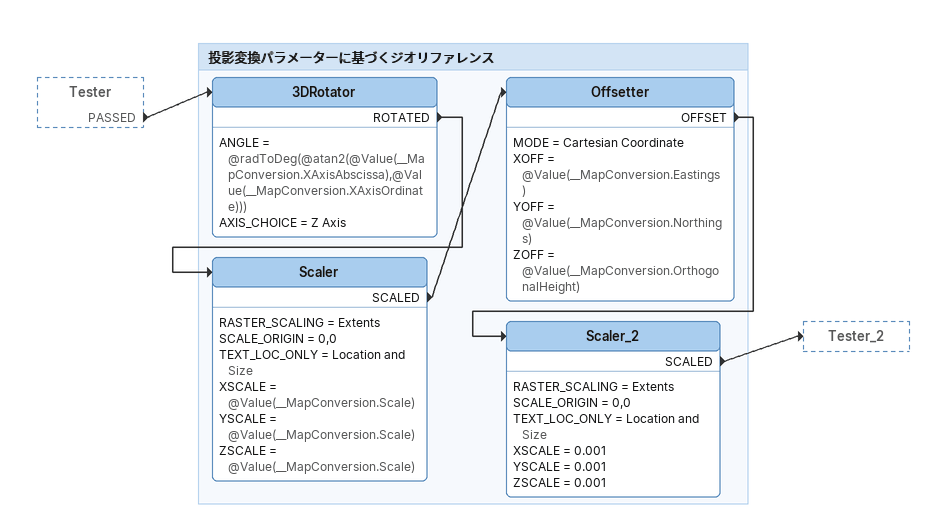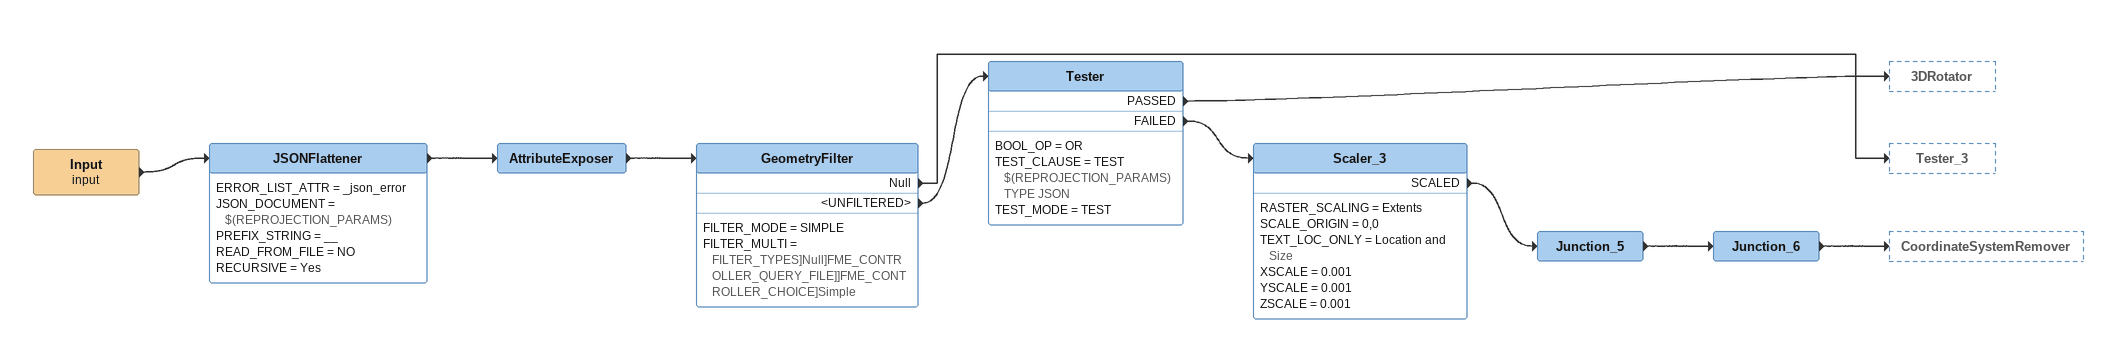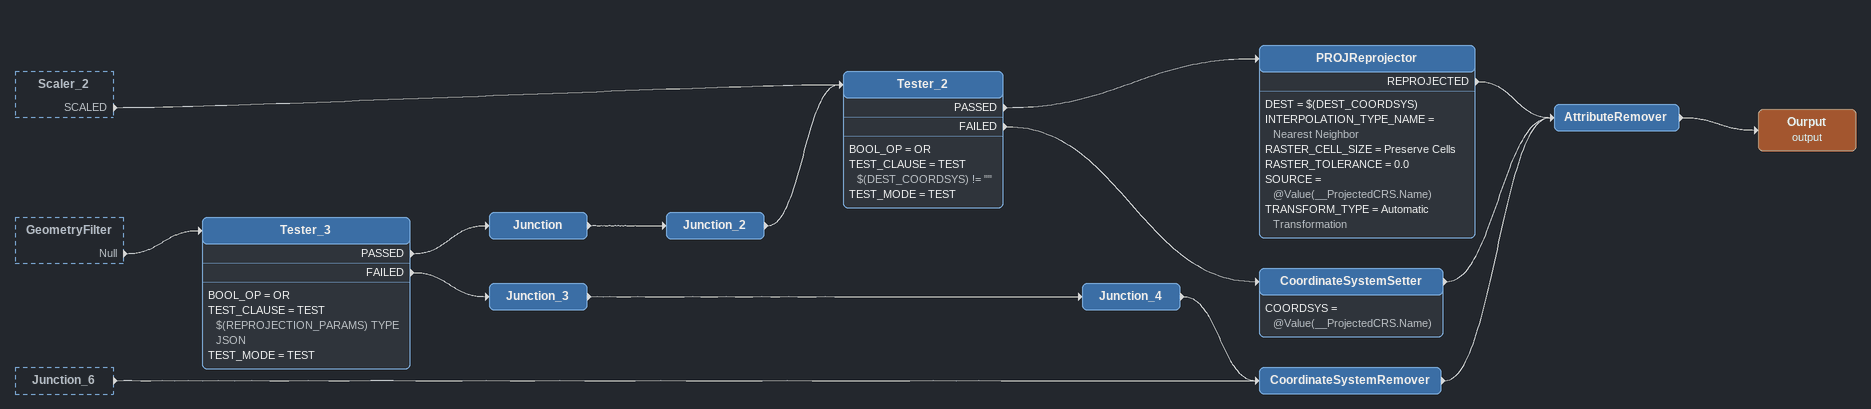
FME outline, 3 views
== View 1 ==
Tester [outside]
    PASSED -> 3DRotator

Bookmark: 投影変換パラメーターに基づくジオリファレンス
3DRotator
    ANGLE = @radToDeg(@atan2(@Value(__MapConversion.XAxisAbscissa),@Value(__MapConversion.XAxisOrdinate)))
    AXIS_CHOICE = Z Axis
    ROTATED -> Scaler
Scaler
    RASTER_SCALING = Extents
    SCALE_ORIGIN = 0,0
    TEXT_LOC_ONLY = Location and Size
    XSCALE = @Value(__MapConversion.Scale)
    YSCALE = @Value(__MapConversion.Scale)
    ZSCALE = @Value(__MapConversion.Scale)
    SCALED -> Offsetter
Offsetter
    MODE = Cartesian Coordinate
    XOFF = @Value(__MapConversion.Eastings)
    YOFF = @Value(__MapConversion.Northings)
    ZOFF = @Value(__MapConversion.OrthogonalHeight)
    OFFSET -> Scaler_2
Scaler_2
    RASTER_SCALING = Extents
    SCALE_ORIGIN = 0,0
    TEXT_LOC_ONLY = Location and Size
    XSCALE = 0.001
    YSCALE = 0.001
    ZSCALE = 0.001
    SCALED -> Tester_2

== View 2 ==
Input (input)
    -> JSONFlattener
JSONFlattener
    ERROR_LIST_ATTR = _json_error
    JSON_DOCUMENT = $(REPROJECTION_PARAMS)
    PREFIX_STRING = __
    READ_FROM_FILE = NO
    RECURSIVE = Yes
    -> AttributeExposer
AttributeExposer
    -> GeometryFilter
GeometryFilter
    FILTER_MODE = SIMPLE
    FILTER_MULTI = FILTER_TYPES]Null]FME_CONTROLLER_QUERY_FILE]]FME_CONTROLLER_CHOICE]Simple
    Null -> Tester_3
    <UNFILTERED> -> Tester
Tester
    BOOL_OP = OR
    TEST_CLAUSE = TEST $(REPROJECTION_PARAMS) TYPE JSON
    TEST_MODE = TEST
    PASSED -> 3DRotator
    FAILED -> Scaler_3
Scaler_3
    RASTER_SCALING = Extents
    SCALE_ORIGIN = 0,0
    TEXT_LOC_ONLY = Location and Size
    XSCALE = 0.001
    YSCALE = 0.001
    ZSCALE = 0.001
    SCALED -> Junction_5
Junction_5
    -> Junction_6
Junction_6
    -> CoordinateSystemRemover

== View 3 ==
Scaler_2 [outside]
    SCALED -> Tester_2
GeometryFilter [outside]
    Null -> Tester_3
Junction_6 [outside]
    -> CoordinateSystemRemover
Tester_3
    BOOL_OP = OR
    TEST_CLAUSE = TEST $(REPROJECTION_PARAMS) TYPE JSON
    TEST_MODE = TEST
    PASSED -> Junction
    FAILED -> Junction_3
Junction
    -> Junction_2
Junction_2
    -> Tester_2
Tester_2
    BOOL_OP = OR
    TEST_CLAUSE = TEST $(DEST_COORDSYS) != ""
    TEST_MODE = TEST
    PASSED -> PROJReprojector
    FAILED -> CoordinateSystemSetter
PROJReprojector
    DEST = $(DEST_COORDSYS)
    INTERPOLATION_TYPE_NAME = Nearest Neighbor
    RASTER_CELL_SIZE = Preserve Cells
    RASTER_TOLERANCE = 0.0
    SOURCE = @Value(__ProjectedCRS.Name)
    TRANSFORM_TYPE = Automatic Transformation
    REPROJECTED -> AttributeRemover
CoordinateSystemSetter
    COORDSYS = @Value(__ProjectedCRS.Name)
    -> AttributeRemover
Junction_3
    -> Junction_4
Junction_4
    -> CoordinateSystemRemover
CoordinateSystemRemover
    -> AttributeRemover
AttributeRemover
    -> Ourput (output)
Ourput (output)
